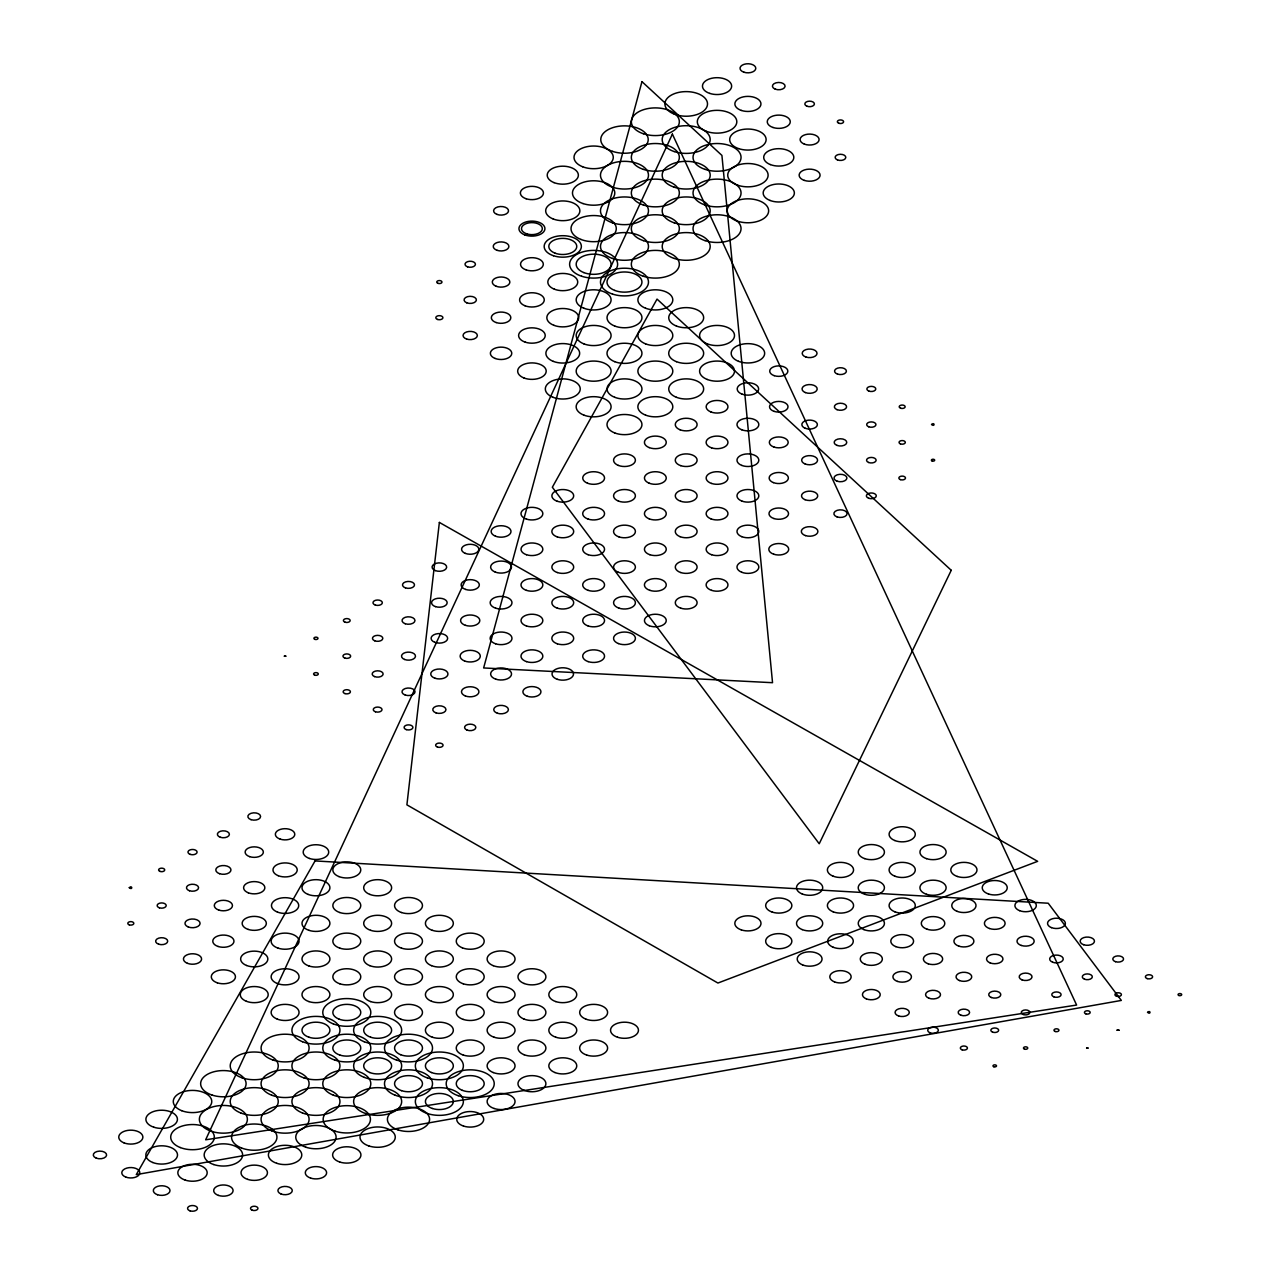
<?xml version="1.0" encoding="UTF-8"?>
<svg xmlns="http://www.w3.org/2000/svg" width="1275" height="1275" viewBox="0 0 1275 1275"><rect width="100%" height="100%" fill="white"/><g stroke="black" fill="none" stroke-linecap="round" stroke-linejoin="round"><path stroke-width="1.5" d="M284.357 656.067L285.807 656.067M285.791 656.274L284.373 656.274M1086.619 1047.938L1088.005 1047.938M1088.005 1048.178L1086.619 1048.178M129.285 887.671C132.935 890.779 132.265 884.579 129.285 887.671M931.563 424.511C934.862 427.555 934.926 421.515 931.563 424.447M1117.075 1030.2L1119.259 1030.248L1117.075 1030.152M1147.564 1012.366C1150.863 1015.378 1150.831 1009.37 1147.564 1012.366M439.365 522.431L406.9 804.844L717.921 983.041L1037.643 861.342L439.365 522.431M641.962 81.632L483.639 667.957L772.538 682.699L721.921 155.422L641.962 81.632M672.387 134.114L205.642 1139.802L1076.61 1005.051L672.387 134.114M951.246 570.292L819.219 843.763L552.346 487.241L657.039 299.099L951.246 570.292M315.053 860.928L136.297 1174.61L1121.347 1000.429L1048.209 903.226L315.053 860.928M837.484 159.917A5.323 3.076 0 0 0 845.787 157.59A5.323 3.076 0 0 0 838.137 154.594A5.323 3.076 0 0 0 837.484 159.917M804.382 180.412A10.471 6.04 0 0 0 820.08 175.185A10.471 6.04 0 0 0 804.382 169.942A10.471 6.04 0 0 0 804.382 180.412M770.02 200.446A15.603 9.005 0 0 0 794.325 193.641A15.603 9.005 0 0 0 771.949 184.891A15.603 9.005 0 0 0 770.02 200.446M736.281 220.718A20.735 11.969 0 0 0 768.586 211.666A20.735 11.969 0 0 0 738.847 200.032A20.735 11.969 0 0 0 736.281 220.718M705.059 240.624A24.002 13.85 0 0 0 741.046 228.623A24.002 13.85 0 0 0 705.059 216.622A24.002 13.85 0 0 0 705.059 240.624M674.204 258.427A24.002 13.85 0 0 0 710.191 246.442A24.002 13.85 0 0 0 674.204 234.441A24.002 13.85 0 0 0 674.204 258.427M643.349 276.245A24.002 13.85 0 0 0 679.336 264.244A24.002 13.85 0 0 0 643.349 252.243A24.002 13.85 0 0 0 643.349 276.245M612.494 294.063A24.002 13.85 0 0 0 648.481 282.062A24.002 13.85 0 0 0 612.494 270.061A24.002 13.85 0 0 0 612.494 294.063M838.918 123.293A3.124 1.801 0 0 0 843.604 121.731A3.124 1.801 0 0 0 838.918 120.169A3.124 1.801 0 0 0 838.918 123.293M804.302 144.091A9.483 5.467 0 0 0 819.076 139.947A9.483 5.467 0 0 0 805.481 134.624A9.483 5.467 0 0 0 804.302 144.091M770.323 164.571A15.061 8.702 0 0 0 793.783 157.988A15.061 8.702 0 0 0 772.188 149.542A15.061 8.702 0 0 0 770.323 164.571M737.811 185.273A20.193 11.666 0 0 0 768.108 175.185A20.193 11.666 0 0 0 737.811 165.081A20.193 11.666 0 0 0 737.811 185.273M705.059 204.988A24.002 13.85 0 0 0 741.046 192.987A24.002 13.85 0 0 0 705.059 180.986A24.002 13.85 0 0 0 705.059 204.988M674.204 222.806A24.002 13.85 0 0 0 710.191 210.805A24.002 13.85 0 0 0 674.204 198.804A24.002 13.85 0 0 0 674.204 222.806M643.349 240.624A24.002 13.85 0 0 0 679.336 228.623A24.002 13.85 0 0 0 643.349 216.622A24.002 13.85 0 0 0 643.349 240.624M612.494 258.427A24.002 13.85 0 0 0 648.481 246.442A24.002 13.85 0 0 0 612.494 234.441A24.002 13.85 0 0 0 612.494 258.427M581.639 276.245A24.002 13.85 0 0 0 617.626 264.244A24.002 13.85 0 0 0 581.639 252.243A24.002 13.85 0 0 0 581.639 276.245M806.932 106.207A4.781 2.757 0 0 0 814.39 104.12A4.781 2.757 0 0 0 807.537 101.442A4.781 2.757 0 0 0 806.932 106.207M773.017 127.484A11.491 6.63 0 0 0 790.261 121.731A11.491 6.63 0 0 0 773.017 115.993A11.491 6.63 0 0 0 773.017 127.484M738.799 148.665A18.217 10.519 0 0 0 766.116 139.549A18.217 10.519 0 0 0 738.799 130.448A18.217 10.519 0 0 0 738.799 148.665M705.059 169.368A24.002 13.85 0 0 0 741.046 157.367A24.002 13.85 0 0 0 705.059 145.366A24.002 13.85 0 0 0 705.059 169.368M674.204 187.186A24.002 13.85 0 0 0 710.191 175.185A24.002 13.85 0 0 0 674.204 163.184A24.002 13.85 0 0 0 674.204 187.186M643.349 204.988A24.002 13.85 0 0 0 679.336 192.987A24.002 13.85 0 0 0 643.349 180.986A24.002 13.85 0 0 0 643.349 204.988M612.494 222.806A24.002 13.85 0 0 0 648.481 210.805A24.002 13.85 0 0 0 612.494 198.804A24.002 13.85 0 0 0 612.494 222.806M580.938 239.445A22.647 13.085 0 0 0 616.223 229.548A22.647 13.085 0 0 0 583.743 216.862A22.647 13.085 0 0 0 580.938 239.445M553.493 255.733A18.583 10.726 0 0 0 581.368 246.442A18.583 10.726 0 0 0 553.493 237.134A18.583 10.726 0 0 0 553.493 255.733M775.216 89.138A6.327 3.65 0 0 0 785.081 86.365A6.327 3.65 0 0 0 775.997 82.827A6.327 3.65 0 0 0 775.216 89.138M741.381 110.447A13.037 7.538 0 0 0 760.952 103.928A13.037 7.538 0 0 0 741.381 97.394A13.037 7.538 0 0 0 741.381 110.447M705.983 131.182A19.762 11.411 0 0 0 736.759 122.559A19.762 11.411 0 0 0 708.422 111.483A19.762 11.411 0 0 0 705.983 131.182M674.204 151.55A24.002 13.85 0 0 0 710.191 139.549A24.002 13.85 0 0 0 674.204 127.548A24.002 13.85 0 0 0 674.204 151.55M643.349 169.368A24.002 13.85 0 0 0 679.336 157.367A24.002 13.85 0 0 0 643.349 145.366A24.002 13.85 0 0 0 643.349 169.368M612.494 187.186A24.002 13.85 0 0 0 648.481 175.185A24.002 13.85 0 0 0 612.494 163.184A24.002 13.85 0 0 0 612.494 187.186M583.058 203.57A21.149 12.208 0 0 0 614.789 192.987A21.149 12.208 0 0 0 583.058 182.421A21.149 12.208 0 0 0 583.058 203.57M553.207 218.981A17.085 9.865 0 0 0 579.822 211.507A17.085 9.865 0 0 0 555.31 201.928A17.085 9.865 0 0 0 553.207 218.981M524.631 234.839A13.021 7.522 0 0 0 544.903 229.149A13.021 7.522 0 0 0 526.24 221.866A13.021 7.522 0 0 0 524.631 234.839M743.978 72.229A7.873 4.542 0 0 0 755.788 68.292A7.873 4.542 0 0 0 743.978 64.356A7.873 4.542 0 0 0 743.978 72.229M709.761 93.41A14.599 8.431 0 0 0 731.643 86.11A14.599 8.431 0 0 0 709.761 78.811A14.599 8.431 0 0 0 709.761 93.41M674.252 114.112A21.308 12.304 0 0 0 707.45 104.805A21.308 12.304 0 0 0 676.882 92.852A21.308 12.304 0 0 0 674.252 114.112M643.349 133.732A24.002 13.85 0 0 0 679.336 121.731A24.002 13.85 0 0 0 643.349 109.746A24.002 13.85 0 0 0 643.349 133.732M612.637 151.406A23.715 13.69 0 0 0 648.21 139.549A23.715 13.69 0 0 0 612.637 127.691A23.715 13.69 0 0 0 612.637 151.406M582.627 166.754A19.651 11.348 0 0 0 613.227 158.18A19.651 11.348 0 0 0 585.05 147.167A19.651 11.348 0 0 0 582.627 166.754M554.051 182.628A15.587 9.005 0 0 0 578.324 175.822A15.587 9.005 0 0 0 555.964 167.089A15.587 9.005 0 0 0 554.051 182.628M526.161 198.757A11.523 6.646 0 0 0 543.437 192.987A11.523 6.646 0 0 0 526.161 187.234A11.523 6.646 0 0 0 526.161 198.757M496.899 214.375A7.459 4.303 0 0 0 508.502 211.108A7.459 4.303 0 0 0 497.808 206.933A7.459 4.303 0 0 0 496.899 214.375M738.528 361.319A16.75 9.674 0 0 0 764.617 354.004A16.75 9.674 0 0 0 740.584 344.617A16.75 9.674 0 0 0 738.528 361.319M707.274 379.472A17.452 10.072 0 0 0 734.464 371.854A17.452 10.072 0 0 0 709.426 362.068A17.452 10.072 0 0 0 707.274 379.472M676.419 397.29A17.452 10.072 0 0 0 703.609 389.672A17.452 10.072 0 0 0 678.571 379.886A17.452 10.072 0 0 0 676.419 397.29M645.564 415.108A17.452 10.072 0 0 0 672.754 407.474A17.452 10.072 0 0 0 647.716 397.688A17.452 10.072 0 0 0 645.564 415.108M614.709 432.926A17.452 10.072 0 0 0 641.899 425.292A17.452 10.072 0 0 0 616.861 415.507A17.452 10.072 0 0 0 614.709 432.926M707.274 343.852A17.452 10.072 0 0 0 734.464 336.218A17.452 10.072 0 0 0 709.426 326.448A17.452 10.072 0 0 0 707.274 343.852M676.419 361.67A17.452 10.072 0 0 0 703.609 354.036A17.452 10.072 0 0 0 678.571 344.25A17.452 10.072 0 0 0 676.419 361.67M645.564 379.472A17.452 10.072 0 0 0 672.754 371.854A17.452 10.072 0 0 0 647.716 362.068A17.452 10.072 0 0 0 645.564 379.472M614.709 397.29A17.452 10.072 0 0 0 641.899 389.672A17.452 10.072 0 0 0 616.861 379.886A17.452 10.072 0 0 0 614.709 397.29M583.854 415.108A17.452 10.072 0 0 0 611.044 407.474A17.452 10.072 0 0 0 586.006 397.688A17.452 10.072 0 0 0 583.854 415.108M676.419 326.033A17.452 10.072 0 0 0 703.609 318.415A17.452 10.072 0 0 0 678.571 308.63A17.452 10.072 0 0 0 676.419 326.033M645.564 343.852A17.452 10.072 0 0 0 672.754 336.218A17.452 10.072 0 0 0 647.716 326.448A17.452 10.072 0 0 0 645.564 343.852M614.709 361.67A17.452 10.072 0 0 0 641.899 354.036A17.452 10.072 0 0 0 616.861 344.25A17.452 10.072 0 0 0 614.709 361.67M583.854 379.472A17.452 10.072 0 0 0 611.044 371.854A17.452 10.072 0 0 0 586.006 362.068A17.452 10.072 0 0 0 583.854 379.472M552.999 397.29A17.452 10.072 0 0 0 580.189 389.672A17.452 10.072 0 0 0 555.151 379.886A17.452 10.072 0 0 0 552.999 397.29M645.564 308.215A17.452 10.072 0 0 0 672.754 300.597A17.452 10.072 0 0 0 647.716 290.812A17.452 10.072 0 0 0 645.564 308.215M614.709 326.033A17.452 10.072 0 0 0 641.899 318.415A17.452 10.072 0 0 0 616.861 308.63A17.452 10.072 0 0 0 614.709 326.033M583.854 343.852A17.452 10.072 0 0 0 611.044 336.218A17.452 10.072 0 0 0 586.006 326.448A17.452 10.072 0 0 0 583.854 343.852M553.318 361.383A16.878 9.738 0 0 0 579.615 354.02A16.878 9.738 0 0 0 555.406 344.553A16.878 9.738 0 0 0 553.318 361.383M523.929 377.958A14.264 8.24 0 0 0 546.162 371.726A14.264 8.24 0 0 0 525.698 363.726A14.264 8.24 0 0 0 523.929 377.958M614.709 290.413A17.452 10.072 0 0 0 641.899 282.779A17.452 10.072 0 0 0 616.861 272.993A17.452 10.072 0 0 0 614.709 290.413M583.854 308.215A17.452 10.072 0 0 0 611.044 300.597A17.452 10.072 0 0 0 586.006 290.812A17.452 10.072 0 0 0 583.854 308.215M553.86 325.3A15.906 9.18 0 0 0 578.643 318.352A15.906 9.18 0 0 0 555.82 309.427A15.906 9.18 0 0 0 553.86 325.3M525.268 342.162A13.308 7.682 0 0 0 545.222 335.5A13.308 7.682 0 0 0 525.268 328.854A13.308 7.682 0 0 0 525.268 342.162M495.067 358.434A10.694 6.184 0 0 0 511.737 353.765A10.694 6.184 0 0 0 496.389 347.756A10.694 6.184 0 0 0 495.067 358.434M583.854 272.595A17.452 10.072 0 0 0 611.044 264.961A17.452 10.072 0 0 0 586.006 255.191A17.452 10.072 0 0 0 583.854 272.595M554.402 289.202A14.949 8.622 0 0 0 577.687 282.683A14.949 8.622 0 0 0 556.251 274.3A14.949 8.622 0 0 0 554.402 289.202M525.013 305.777A12.336 7.124 0 0 0 544.234 300.39A12.336 7.124 0 0 0 526.527 293.473A12.336 7.124 0 0 0 525.013 305.777M496.198 322.559A9.738 5.626 0 0 0 510.813 317.698A9.738 5.626 0 0 0 496.198 312.821A9.738 5.626 0 0 0 496.198 322.559M466.65 339.07A7.14 4.112 0 0 0 477.344 335.5A7.14 4.112 0 0 0 466.65 331.93A7.14 4.112 0 0 0 466.65 339.07M554.944 253.119A13.993 8.08 0 0 0 576.73 247.015A13.993 8.08 0 0 0 556.665 239.174A13.993 8.08 0 0 0 554.944 253.119M526.24 269.933A11.379 6.566 0 0 0 543.309 264.244A11.379 6.566 0 0 0 526.24 258.554A11.379 6.566 0 0 0 526.24 269.933M496.15 286.253A8.782 5.068 0 0 0 509.825 282.428A8.782 5.068 0 0 0 497.234 277.504A8.782 5.068 0 0 0 496.15 286.253M466.762 302.828A6.168 3.57 0 0 0 476.372 300.135A6.168 3.57 0 0 0 467.511 296.677A6.168 3.57 0 0 0 466.762 302.828M437.58 319.467A3.57 2.056 0 0 0 442.919 317.698A3.57 2.056 0 0 0 437.58 315.913A3.57 2.056 0 0 0 437.58 319.467M526.718 233.835A10.423 6.008 0 0 0 542.337 228.623A10.423 6.008 0 0 0 526.718 223.412A10.423 6.008 0 0 0 526.718 233.835M497.17 250.346A7.809 4.51 0 0 0 508.884 246.442A7.809 4.51 0 0 0 497.17 242.521A7.809 4.51 0 0 0 497.17 250.346M467.606 266.858A5.212 3.012 0 0 0 475.432 264.244A5.212 3.012 0 0 0 467.606 261.646A5.212 3.012 0 0 0 467.606 266.858M437.899 283.305A2.598 1.498 0 0 0 441.963 282.173A2.598 1.498 0 0 0 438.217 280.707A2.598 1.498 0 0 0 437.899 283.305M932.216 461.024A1.657 0.956 0 0 0 934.687 460.195A1.657 0.956 0 0 0 932.216 459.367A1.657 0.956 0 0 0 932.216 461.024M900.325 479.607A3.315 1.912 0 0 0 905.489 478.157A3.315 1.912 0 0 0 900.74 476.292A3.315 1.912 0 0 0 900.325 479.607M868.849 498.318A4.973 2.869 0 0 0 876.292 495.832A4.973 2.869 0 0 0 868.849 493.345A4.973 2.869 0 0 0 868.849 498.318M837.165 516.949A6.63 3.825 0 0 0 847.094 513.65A6.63 3.825 0 0 0 837.165 510.335A6.63 3.825 0 0 0 837.165 516.949M805.481 535.596A8.287 4.781 0 0 0 817.897 531.452A8.287 4.781 0 0 0 805.481 527.308A8.287 4.781 0 0 0 805.481 535.596M773.798 554.242A9.945 5.737 0 0 0 788.699 549.27A9.945 5.737 0 0 0 773.798 544.298A9.945 5.737 0 0 0 773.798 554.242M741.795 572.3A10.901 6.295 0 0 0 758.784 567.534A10.901 6.295 0 0 0 743.134 561.414A10.901 6.295 0 0 0 741.795 572.3M711.593 590.357A10.901 6.295 0 0 0 727.961 584.89A10.901 6.295 0 0 0 711.593 579.44A10.901 6.295 0 0 0 711.593 590.357M680.738 608.159A10.901 6.295 0 0 0 697.106 602.708A10.901 6.295 0 0 0 680.738 597.258A10.901 6.295 0 0 0 680.738 608.159M649.23 625.738A10.901 6.295 0 0 0 666.219 620.973A10.901 6.295 0 0 0 650.585 614.869A10.901 6.295 0 0 0 649.23 625.738M618.375 643.556A10.901 6.295 0 0 0 635.364 638.791A10.901 6.295 0 0 0 619.73 632.671A10.901 6.295 0 0 0 618.375 643.556M588.173 661.613A10.901 6.295 0 0 0 604.541 656.147A10.901 6.295 0 0 0 588.173 650.696A10.901 6.295 0 0 0 588.173 661.613M557.414 679.336A10.742 6.2 0 0 0 573.511 673.965A10.742 6.2 0 0 0 557.414 668.594A10.742 6.2 0 0 0 557.414 679.336M527.404 696.293A9.037 5.212 0 0 0 540.951 691.783A9.037 5.212 0 0 0 527.404 687.273A9.037 5.212 0 0 0 527.404 696.293M497.409 713.251A7.331 4.223 0 0 0 508.39 709.601A7.331 4.223 0 0 0 497.409 705.936A7.331 4.223 0 0 0 497.409 713.251M467.064 730.097A5.61 3.235 0 0 0 475.814 727.643A5.61 3.235 0 0 0 467.766 724.487A5.61 3.235 0 0 0 467.064 730.097M437.5 747.086A3.729 2.152 0 0 0 443.078 745.222A3.729 2.152 0 0 0 437.5 743.357A3.729 2.152 0 0 0 437.5 747.086M900.421 443.891A3.14 1.817 0 0 0 905.314 442.521A3.14 1.817 0 0 0 900.803 440.752A3.14 1.817 0 0 0 900.421 443.891M868.642 462.49A4.797 2.773 0 0 0 876.116 460.402A4.797 2.773 0 0 0 869.231 457.709A4.797 2.773 0 0 0 868.642 462.49M837.245 481.249A6.455 3.729 0 0 0 846.919 478.013A6.455 3.729 0 0 0 837.245 474.794A6.455 3.729 0 0 0 837.245 481.249M805.067 499.704A8.112 4.686 0 0 0 817.705 496.166A8.112 4.686 0 0 0 806.071 491.624A8.112 4.686 0 0 0 805.067 499.704M773.877 518.527A9.77 5.642 0 0 0 788.524 513.65A9.77 5.642 0 0 0 773.877 508.757A9.77 5.642 0 0 0 773.877 518.527M741.795 536.679A10.901 6.295 0 0 0 758.784 531.898A10.901 6.295 0 0 0 743.134 525.794A10.901 6.295 0 0 0 741.795 536.679M711.593 554.721A10.901 6.295 0 0 0 727.961 549.27A10.901 6.295 0 0 0 711.593 543.819A10.901 6.295 0 0 0 711.593 554.721M680.738 572.539A10.901 6.295 0 0 0 697.106 567.088A10.901 6.295 0 0 0 680.738 561.637A10.901 6.295 0 0 0 680.738 572.539M649.883 590.357A10.901 6.295 0 0 0 666.251 584.89A10.901 6.295 0 0 0 649.883 579.44A10.901 6.295 0 0 0 649.883 590.357M619.028 608.159A10.901 6.295 0 0 0 635.396 602.708A10.901 6.295 0 0 0 619.028 597.258A10.901 6.295 0 0 0 619.028 608.159M588.173 625.977A10.901 6.295 0 0 0 604.541 620.527A10.901 6.295 0 0 0 588.173 615.076A10.901 6.295 0 0 0 588.173 625.977M557.318 643.795A10.901 6.295 0 0 0 573.686 638.345A10.901 6.295 0 0 0 557.318 632.878A10.901 6.295 0 0 0 557.318 643.795M526.463 661.613A10.901 6.295 0 0 0 542.831 656.147A10.901 6.295 0 0 0 526.463 650.696A10.901 6.295 0 0 0 526.463 661.613M495.848 679.192A10.455 6.04 0 0 0 511.53 673.965A10.455 6.04 0 0 0 495.848 668.738A10.455 6.04 0 0 0 495.848 679.192M465.343 695.943A8.702 5.02 0 0 0 478.89 692.134A8.702 5.02 0 0 0 466.411 687.257A8.702 5.02 0 0 0 465.343 695.943M436.066 712.9A6.598 3.809 0 0 0 445.963 709.601A6.598 3.809 0 0 0 436.066 706.302A6.598 3.809 0 0 0 436.066 712.9M406.295 729.619A4.415 2.55 0 0 0 412.925 727.403A4.415 2.55 0 0 0 406.295 725.204A4.415 2.55 0 0 0 406.295 729.619M900.692 408.239A2.964 1.705 0 0 0 905.154 406.757A2.964 1.705 0 0 0 900.692 405.275A2.964 1.705 0 0 0 900.692 408.239M868.737 426.79A4.622 2.662 0 0 0 875.941 424.766A4.622 2.662 0 0 0 869.311 422.168A4.622 2.662 0 0 0 868.737 426.79M836.958 445.389A6.279 3.618 0 0 0 846.743 442.648A6.279 3.618 0 0 0 837.723 439.126A6.279 3.618 0 0 0 836.958 445.389M805.163 463.988A7.937 4.574 0 0 0 817.53 460.53A7.937 4.574 0 0 0 806.151 456.083A7.937 4.574 0 0 0 805.163 463.988M773.383 482.603A9.594 5.53 0 0 0 788.332 478.412A9.594 5.53 0 0 0 774.578 473.041A9.594 5.53 0 0 0 773.383 482.603M741.795 501.043A10.901 6.295 0 0 0 758.784 496.278A10.901 6.295 0 0 0 743.134 490.158A10.901 6.295 0 0 0 741.795 501.043M710.94 518.861A10.901 6.295 0 0 0 727.929 514.096A10.901 6.295 0 0 0 712.295 507.976A10.901 6.295 0 0 0 710.94 518.861M680.085 536.679A10.901 6.295 0 0 0 697.074 531.898A10.901 6.295 0 0 0 681.44 525.794A10.901 6.295 0 0 0 680.085 536.679M649.883 554.721A10.901 6.295 0 0 0 666.251 549.27A10.901 6.295 0 0 0 649.883 543.819A10.901 6.295 0 0 0 649.883 554.721M618.375 572.3A10.901 6.295 0 0 0 635.364 567.534A10.901 6.295 0 0 0 619.73 561.414A10.901 6.295 0 0 0 618.375 572.3M588.173 590.357A10.901 6.295 0 0 0 604.541 584.89A10.901 6.295 0 0 0 588.173 579.44A10.901 6.295 0 0 0 588.173 590.357M557.318 608.159A10.901 6.295 0 0 0 573.686 602.708A10.901 6.295 0 0 0 557.318 597.258A10.901 6.295 0 0 0 557.318 608.159M526.463 625.977A10.901 6.295 0 0 0 542.831 620.527A10.901 6.295 0 0 0 526.463 615.076A10.901 6.295 0 0 0 526.463 625.977M495.608 643.795A10.901 6.295 0 0 0 511.976 638.345A10.901 6.295 0 0 0 495.608 632.878A10.901 6.295 0 0 0 495.608 643.795M464.562 660.976A10.072 5.817 0 0 0 480.261 656.561A10.072 5.817 0 0 0 465.821 650.919A10.072 5.817 0 0 0 464.562 660.976M435.062 678.268A8.59 4.957 0 0 0 447.955 673.965A8.59 4.957 0 0 0 435.062 669.678A8.59 4.957 0 0 0 435.062 678.268M405.243 695.05A6.534 3.777 0 0 0 415.044 691.783A6.534 3.777 0 0 0 405.243 688.516A6.534 3.777 0 0 0 405.243 695.05M375.456 711.785A4.383 2.534 0 0 0 382.022 709.601A4.383 2.534 0 0 0 375.456 707.402A4.383 2.534 0 0 0 375.456 711.785M868.833 391.074A4.447 2.566 0 0 0 875.766 389.13A4.447 2.566 0 0 0 869.391 386.628A4.447 2.566 0 0 0 868.833 391.074M837.053 409.673A6.104 3.522 0 0 0 846.568 407.012A6.104 3.522 0 0 0 837.802 403.585A6.104 3.522 0 0 0 837.053 409.673M805.274 428.288A7.762 4.478 0 0 0 817.355 424.894A7.762 4.478 0 0 0 806.23 420.543A7.762 4.478 0 0 0 805.274 428.288M774.053 447.095A9.419 5.435 0 0 0 788.189 442.393A9.419 5.435 0 0 0 774.053 437.676A9.419 5.435 0 0 0 774.053 447.095M741.795 465.423A10.901 6.295 0 0 0 758.784 460.658A10.901 6.295 0 0 0 743.134 454.537A10.901 6.295 0 0 0 741.795 465.423M711.593 483.464A10.901 6.295 0 0 0 727.961 478.013A10.901 6.295 0 0 0 711.593 472.563A10.901 6.295 0 0 0 711.593 483.464M680.738 501.282A10.901 6.295 0 0 0 697.106 495.832A10.901 6.295 0 0 0 680.738 490.381A10.901 6.295 0 0 0 680.738 501.282M649.23 518.861A10.901 6.295 0 0 0 666.219 514.096A10.901 6.295 0 0 0 650.585 507.976A10.901 6.295 0 0 0 649.23 518.861M619.028 536.918A10.901 6.295 0 0 0 635.396 531.452A10.901 6.295 0 0 0 619.028 526.001A10.901 6.295 0 0 0 619.028 536.918M588.173 554.721A10.901 6.295 0 0 0 604.541 549.27A10.901 6.295 0 0 0 588.173 543.819A10.901 6.295 0 0 0 588.173 554.721M557.318 572.539A10.901 6.295 0 0 0 573.686 567.088A10.901 6.295 0 0 0 557.318 561.637A10.901 6.295 0 0 0 557.318 572.539M526.463 590.357A10.901 6.295 0 0 0 542.831 584.89A10.901 6.295 0 0 0 526.463 579.44A10.901 6.295 0 0 0 526.463 590.357M495.608 608.159A10.901 6.295 0 0 0 511.976 602.708A10.901 6.295 0 0 0 495.608 597.258A10.901 6.295 0 0 0 495.608 608.159M465.423 625.324A9.594 5.53 0 0 0 479.798 620.527A9.594 5.53 0 0 0 465.423 615.729A9.594 5.53 0 0 0 465.423 625.324M434.727 642.297A8.272 4.781 0 0 0 447.621 638.679A8.272 4.781 0 0 0 435.747 634.042A8.272 4.781 0 0 0 434.727 642.297M404.605 659.478A6.965 4.016 0 0 0 415.459 656.434A6.965 4.016 0 0 0 405.466 652.529A6.965 4.016 0 0 0 404.605 659.478M374.579 676.595A5.482 3.172 0 0 0 383.122 674.188A5.482 3.172 0 0 0 375.248 671.128A5.482 3.172 0 0 0 374.579 676.595M344.983 693.6A3.634 2.088 0 0 0 350.418 691.783A3.634 2.088 0 0 0 344.983 689.966A3.634 2.088 0 0 0 344.983 693.6M837.5 374.101A5.929 3.427 0 0 0 846.409 371.137A5.929 3.427 0 0 0 837.5 368.172A5.929 3.427 0 0 0 837.5 374.101M805.37 392.572A7.586 4.383 0 0 0 817.179 389.257A7.586 4.383 0 0 0 806.31 385.002A7.586 4.383 0 0 0 805.37 392.572M774.148 411.379A9.244 5.339 0 0 0 788.014 406.757A9.244 5.339 0 0 0 774.148 402.135A9.244 5.339 0 0 0 774.148 411.379M741.795 429.787A10.901 6.295 0 0 0 758.784 425.021A10.901 6.295 0 0 0 743.134 418.901A10.901 6.295 0 0 0 741.795 429.787M711.593 447.844A10.901 6.295 0 0 0 727.961 442.393A10.901 6.295 0 0 0 711.593 436.927A10.901 6.295 0 0 0 711.593 447.844M680.738 465.662A10.901 6.295 0 0 0 697.106 460.195A10.901 6.295 0 0 0 680.738 454.745A10.901 6.295 0 0 0 680.738 465.662M649.23 483.225A10.901 6.295 0 0 0 666.219 478.46A10.901 6.295 0 0 0 650.585 472.356A10.901 6.295 0 0 0 649.23 483.225M618.375 501.043A10.901 6.295 0 0 0 635.364 496.278A10.901 6.295 0 0 0 619.73 490.158A10.901 6.295 0 0 0 618.375 501.043M588.173 519.1A10.901 6.295 0 0 0 604.541 513.65A10.901 6.295 0 0 0 588.173 508.183A10.901 6.295 0 0 0 588.173 519.1M557.318 536.918A10.901 6.295 0 0 0 573.686 531.452A10.901 6.295 0 0 0 557.318 526.001A10.901 6.295 0 0 0 557.318 536.918M526.463 554.721A10.901 6.295 0 0 0 542.831 549.27A10.901 6.295 0 0 0 526.463 543.819A10.901 6.295 0 0 0 526.463 554.721M495.226 572.061A10.407 6.008 0 0 0 511.45 567.518A10.407 6.008 0 0 0 496.517 561.669A10.407 6.008 0 0 0 495.226 572.061M465.662 589.448A9.1 5.259 0 0 0 479.32 584.89A9.1 5.259 0 0 0 465.662 580.348A9.1 5.259 0 0 0 465.662 589.448M435.46 606.613A7.793 4.494 0 0 0 447.158 602.708A7.793 4.494 0 0 0 435.46 598.82A7.793 4.494 0 0 0 435.46 606.613M405.259 623.762A6.487 3.745 0 0 0 414.981 620.527A6.487 3.745 0 0 0 405.259 617.291A6.487 3.745 0 0 0 405.259 623.762M374.754 640.815A5.164 2.98 0 0 0 382.803 638.552A5.164 2.98 0 0 0 375.392 635.651A5.164 2.98 0 0 0 374.754 640.815M344.872 658.075A3.857 2.231 0 0 0 350.657 656.147A3.857 2.231 0 0 0 344.872 654.218A3.857 2.231 0 0 0 344.872 658.075M314.622 675.097A2.343 1.355 0 0 0 318.288 674.061A2.343 1.355 0 0 0 314.909 672.754A2.343 1.355 0 0 0 314.622 675.097M805.912 357.032A7.411 4.287 0 0 0 817.036 353.318A7.411 4.287 0 0 0 805.912 349.605A7.411 4.287 0 0 0 805.912 357.032M774.228 375.663A9.068 5.243 0 0 0 787.838 371.137A9.068 5.243 0 0 0 774.228 366.594A9.068 5.243 0 0 0 774.228 375.663M741.891 394.071A10.726 6.2 0 0 0 758.609 389.385A10.726 6.2 0 0 0 743.213 383.377A10.726 6.2 0 0 0 741.891 394.071M710.94 411.968A10.901 6.295 0 0 0 727.929 407.203A10.901 6.295 0 0 0 712.295 401.099A10.901 6.295 0 0 0 710.94 411.968M680.085 429.787A10.901 6.295 0 0 0 697.074 425.021A10.901 6.295 0 0 0 681.44 418.901A10.901 6.295 0 0 0 680.085 429.787M649.23 447.605A10.901 6.295 0 0 0 666.219 442.839A10.901 6.295 0 0 0 650.585 436.719A10.901 6.295 0 0 0 649.23 447.605M618.375 465.423A10.901 6.295 0 0 0 635.364 460.658A10.901 6.295 0 0 0 619.73 454.537A10.901 6.295 0 0 0 618.375 465.423M587.52 483.225A10.901 6.295 0 0 0 604.509 478.46A10.901 6.295 0 0 0 588.875 472.356A10.901 6.295 0 0 0 587.52 483.225M557.318 501.282A10.901 6.295 0 0 0 573.686 495.832A10.901 6.295 0 0 0 557.318 490.381A10.901 6.295 0 0 0 557.318 501.282M526.463 519.1A10.901 6.295 0 0 0 542.831 513.65A10.901 6.295 0 0 0 526.463 508.183A10.901 6.295 0 0 0 526.463 519.1M495.497 536.201A9.929 5.737 0 0 0 510.972 531.866A9.929 5.737 0 0 0 496.724 526.304A9.929 5.737 0 0 0 495.497 536.201M465.391 553.398A8.622 4.973 0 0 0 478.81 549.621A8.622 4.973 0 0 0 466.443 544.792A8.622 4.973 0 0 0 465.391 553.398M435.269 570.578A7.315 4.223 0 0 0 446.648 567.391A7.315 4.223 0 0 0 436.162 563.295A7.315 4.223 0 0 0 435.269 570.578M405.514 587.903A5.992 3.458 0 0 0 414.502 584.89A5.992 3.458 0 0 0 405.514 581.894A5.992 3.458 0 0 0 405.514 587.903M375.312 605.051A4.686 2.709 0 0 0 382.341 602.708A4.686 2.709 0 0 0 375.312 600.366A4.686 2.709 0 0 0 375.312 605.051M345.111 622.216A3.379 1.944 0 0 0 350.163 620.527A3.379 1.944 0 0 0 345.111 618.837A3.379 1.944 0 0 0 345.111 622.216M314.909 639.365A2.056 1.195 0 0 0 318.001 638.345A2.056 1.195 0 0 0 314.909 637.309A2.056 1.195 0 0 0 314.909 639.365M458.219 1095.687A24.002 13.85 0 0 0 494.222 1083.686A24.002 13.85 0 0 0 458.219 1071.685A24.002 13.85 0 0 0 458.219 1095.687M427.364 1113.505A24.002 13.85 0 0 0 463.367 1101.504A24.002 13.85 0 0 0 427.364 1089.503A24.002 13.85 0 0 0 427.364 1113.505M397.959 1129.857A21.101 12.176 0 0 0 429.595 1119.307A21.101 12.176 0 0 0 397.959 1108.772A21.101 12.176 0 0 0 397.959 1129.857M368.842 1145.938A17.627 10.168 0 0 0 395.266 1137.125A17.627 10.168 0 0 0 368.842 1128.311A17.627 10.168 0 0 0 368.842 1145.938M339.724 1162.019A14.153 8.16 0 0 0 360.937 1154.943A14.153 8.16 0 0 0 339.724 1147.867A14.153 8.16 0 0 0 339.724 1162.019M310.606 1178.084A10.678 6.168 0 0 0 326.607 1172.761A10.678 6.168 0 0 0 310.606 1167.422A10.678 6.168 0 0 0 310.606 1178.084M281.058 1194.006A7.204 4.16 0 0 0 292.262 1190.866A7.204 4.16 0 0 0 281.934 1186.834A7.204 4.16 0 0 0 281.058 1194.006M252.147 1210.166A3.729 2.152 0 0 0 257.948 1208.541A3.729 2.152 0 0 0 252.609 1206.453A3.729 2.152 0 0 0 252.147 1210.166M427.364 1077.869A24.002 13.85 0 0 0 463.367 1065.868A24.002 13.85 0 0 0 427.364 1053.867A24.002 13.85 0 0 0 427.364 1077.869M395.059 1095.161A24.002 13.85 0 0 0 432.448 1084.674A24.002 13.85 0 0 0 398.023 1071.223A24.002 13.85 0 0 0 395.059 1095.161M365.654 1113.505A24.002 13.85 0 0 0 401.657 1101.504A24.002 13.85 0 0 0 365.654 1089.503A24.002 13.85 0 0 0 365.654 1113.505M334.974 1131.132A23.635 13.643 0 0 0 370.435 1119.307A23.635 13.643 0 0 0 334.974 1107.497A23.635 13.643 0 0 0 334.974 1131.132M305.857 1147.213A20.161 11.634 0 0 0 336.106 1137.125A20.161 11.634 0 0 0 305.857 1127.052A20.161 11.634 0 0 0 305.857 1147.213M276.739 1163.294A16.687 9.642 0 0 0 301.777 1154.943A16.687 9.642 0 0 0 276.739 1146.592A16.687 9.642 0 0 0 276.739 1163.294M247.621 1179.359A13.212 7.634 0 0 0 267.447 1172.761A13.212 7.634 0 0 0 247.621 1166.147A13.212 7.634 0 0 0 247.621 1179.359M218.519 1195.424A9.706 5.61 0 0 0 233.086 1190.563A9.706 5.61 0 0 0 218.519 1185.718A9.706 5.61 0 0 0 218.519 1195.424M190.039 1210.868A4.973 2.869 0 0 0 197.482 1208.381A4.973 2.869 0 0 0 190.039 1205.895A4.973 2.869 0 0 0 190.039 1210.868M396.509 1060.051A24.002 13.85 0 0 0 432.512 1048.066A24.002 13.85 0 0 0 396.509 1036.065A24.002 13.85 0 0 0 396.509 1060.051M364.204 1077.343A24.002 13.85 0 0 0 401.593 1066.856A24.002 13.85 0 0 0 367.168 1053.405A24.002 13.85 0 0 0 364.204 1077.343M333.349 1095.161A24.002 13.85 0 0 0 370.738 1084.674A24.002 13.85 0 0 0 336.313 1071.223A24.002 13.85 0 0 0 333.349 1095.161M302.494 1112.979A24.002 13.85 0 0 0 339.883 1102.493A24.002 13.85 0 0 0 305.458 1089.041A24.002 13.85 0 0 0 302.494 1112.979M271.639 1130.782A24.002 13.85 0 0 0 309.028 1120.295A24.002 13.85 0 0 0 274.603 1106.843A24.002 13.85 0 0 0 271.639 1130.782M241.501 1147.978A22.711 13.117 0 0 0 276.882 1138.065A22.711 13.117 0 0 0 244.306 1125.331A22.711 13.117 0 0 0 241.501 1147.978M213.754 1164.553A19.237 11.108 0 0 0 242.617 1154.943A19.237 11.108 0 0 0 213.754 1145.332A19.237 11.108 0 0 0 213.754 1164.553M185.194 1180.092A14.662 8.463 0 0 0 207.188 1172.761A14.662 8.463 0 0 0 185.194 1165.414A14.662 8.463 0 0 0 185.194 1180.092M157.494 1194.739A8.335 4.813 0 0 0 170.005 1190.563A8.335 4.813 0 0 0 157.494 1186.403A8.335 4.813 0 0 0 157.494 1194.739M364.204 1041.723A24.002 13.85 0 0 0 401.593 1031.236A24.002 13.85 0 0 0 367.168 1017.785A24.002 13.85 0 0 0 364.204 1041.723M334.799 1060.051A24.002 13.85 0 0 0 370.802 1048.066A24.002 13.85 0 0 0 334.799 1036.065A24.002 13.85 0 0 0 334.799 1060.051M303.944 1077.869A24.002 13.85 0 0 0 339.947 1065.868A24.002 13.85 0 0 0 303.944 1053.867A24.002 13.85 0 0 0 303.944 1077.869M271.639 1095.161A24.002 13.85 0 0 0 309.028 1084.674A24.002 13.85 0 0 0 274.603 1071.223A24.002 13.85 0 0 0 271.639 1095.161M240.784 1112.979A24.002 13.85 0 0 0 278.173 1102.493A24.002 13.85 0 0 0 243.748 1089.041A24.002 13.85 0 0 0 240.784 1112.979M209.929 1130.782A24.002 13.85 0 0 0 247.318 1120.295A24.002 13.85 0 0 0 212.893 1106.843A24.002 13.85 0 0 0 209.929 1130.782M180.301 1147.548A21.787 12.575 0 0 0 214.264 1138.033A21.787 12.575 0 0 0 182.994 1125.809A21.787 12.575 0 0 0 180.301 1147.548M152.793 1162.513A15.842 9.148 0 0 0 177.464 1155.596A15.842 9.148 0 0 0 154.737 1146.719A15.842 9.148 0 0 0 152.793 1162.513M125.763 1177.064A9.005 5.196 0 0 0 139.804 1173.128A9.005 5.196 0 0 0 126.878 1168.075A9.005 5.196 0 0 0 125.763 1177.064M333.349 1023.905A24.002 13.85 0 0 0 370.738 1013.418A24.002 13.85 0 0 0 336.313 999.967A24.002 13.85 0 0 0 333.349 1023.905M302.494 1041.723A24.002 13.85 0 0 0 339.883 1031.236A24.002 13.85 0 0 0 305.458 1017.785A24.002 13.85 0 0 0 302.494 1041.723M273.089 1060.051A24.002 13.85 0 0 0 309.092 1048.066A24.002 13.85 0 0 0 273.089 1036.065A24.002 13.85 0 0 0 273.089 1060.051M242.234 1077.869A24.002 13.85 0 0 0 278.237 1065.868A24.002 13.85 0 0 0 242.234 1053.867A24.002 13.85 0 0 0 242.234 1077.869M212.017 1095.05A22.727 13.117 0 0 0 246.091 1083.686A22.727 13.117 0 0 0 212.017 1072.323A22.727 13.117 0 0 0 212.017 1095.05M181.735 1110.7A19.253 11.108 0 0 0 211.714 1102.285A19.253 11.108 0 0 0 184.11 1091.512A19.253 11.108 0 0 0 181.735 1110.7M153.781 1127.196A15.778 9.1 0 0 0 177.432 1119.307A15.778 9.1 0 0 0 153.781 1111.433A15.778 9.1 0 0 0 153.781 1127.196M124.058 1142.894A12.065 6.965 0 0 0 142.848 1137.619A12.065 6.965 0 0 0 125.54 1130.861A12.065 6.965 0 0 0 124.058 1142.894M96.231 1158.13A6.662 3.841 0 0 0 106.59 1155.214A6.662 3.841 0 0 0 97.043 1151.484A6.662 3.841 0 0 0 96.231 1158.13M1178.849 995.488A1.817 1.052 0 0 0 1181.702 994.691A1.817 1.052 0 0 0 1179.072 993.671A1.817 1.052 0 0 0 1178.849 995.488M1147.213 978.61A3.602 2.072 0 0 0 1152.616 976.809A3.602 2.072 0 0 0 1147.213 975.008A3.602 2.072 0 0 0 1147.213 978.61M1116.549 996.237A3.235 1.865 0 0 0 1121.41 994.612A3.235 1.865 0 0 0 1116.549 993.002A3.235 1.865 0 0 0 1116.549 996.237M1085.87 1013.864A2.869 1.657 0 0 0 1090.189 1012.43A2.869 1.657 0 0 0 1085.87 1010.995A2.869 1.657 0 0 0 1085.87 1013.864M1055.206 1031.491A2.502 1.45 0 0 0 1058.967 1030.248A2.502 1.45 0 0 0 1055.206 1028.989A2.502 1.45 0 0 0 1055.206 1031.491M1024.526 1049.134A2.136 1.243 0 0 0 1027.746 1048.066A2.136 1.243 0 0 0 1024.526 1046.982A2.136 1.243 0 0 0 1024.526 1049.134M993.863 1066.761A1.769 1.02 0 0 0 996.524 1065.868A1.769 1.02 0 0 0 993.863 1064.992A1.769 1.02 0 0 0 993.863 1066.761M1115.482 961.685A5.371 3.108 0 0 0 1123.546 958.991A5.371 3.108 0 0 0 1115.482 956.298A5.371 3.108 0 0 0 1115.482 961.685M1084.499 979.2A5.02 2.901 0 0 0 1092.308 977.017A5.02 2.901 0 0 0 1085.121 974.196A5.02 2.901 0 0 0 1084.499 979.2M1053.851 996.843A4.654 2.677 0 0 0 1061.087 994.803A4.654 2.677 0 0 0 1054.425 992.205A4.654 2.677 0 0 0 1053.851 996.843M1023.203 1014.486A4.287 2.47 0 0 0 1029.881 1012.605A4.287 2.47 0 0 0 1023.729 1010.198A4.287 2.47 0 0 0 1023.203 1014.486M992.556 1032.112A3.921 2.263 0 0 0 998.66 1030.407A3.921 2.263 0 0 0 993.034 1028.208A3.921 2.263 0 0 0 992.556 1032.112M962.115 1049.835A3.554 2.056 0 0 0 967.438 1048.066A3.554 2.056 0 0 0 962.115 1046.281A3.554 2.056 0 0 0 962.115 1049.835M1083.734 944.759A7.156 4.128 0 0 0 1094.46 941.173A7.156 4.128 0 0 0 1083.734 937.603A7.156 4.128 0 0 0 1083.734 944.759M1052.656 962.242A6.789 3.921 0 0 0 1063.223 959.262A6.789 3.921 0 0 0 1053.485 955.469A6.789 3.921 0 0 0 1052.656 962.242M1021.992 979.869A6.423 3.713 0 0 0 1032.017 977.064A6.423 3.713 0 0 0 1022.789 973.462A6.423 3.713 0 0 0 1021.992 979.869M991.344 997.512A6.056 3.506 0 0 0 1000.795 994.867A6.056 3.506 0 0 0 992.093 991.472A6.056 3.506 0 0 0 991.344 997.512M961.047 1015.282A5.69 3.283 0 0 0 969.59 1012.43A5.69 3.283 0 0 0 961.047 1009.577A5.69 3.283 0 0 0 961.047 1015.282M930.049 1032.798A5.323 3.076 0 0 0 938.352 1030.471A5.323 3.076 0 0 0 930.702 1027.475A5.323 3.076 0 0 0 930.049 1032.798M1051.445 927.626A8.925 5.164 0 0 0 1065.358 923.722A8.925 5.164 0 0 0 1052.56 918.717A8.925 5.164 0 0 0 1051.445 927.626M1021.323 945.46A8.574 4.941 0 0 0 1034.168 941.173A8.574 4.941 0 0 0 1021.323 936.886A8.574 4.941 0 0 0 1021.323 945.46M990.149 962.912A8.208 4.733 0 0 0 1002.931 959.326A8.208 4.733 0 0 0 991.169 954.736A8.208 4.733 0 0 0 990.149 962.912M959.501 980.555A7.841 4.526 0 0 0 971.709 977.128A7.841 4.526 0 0 0 960.473 972.729A7.841 4.526 0 0 0 959.501 980.555M928.853 998.198A7.475 4.319 0 0 0 940.488 994.93A7.475 4.319 0 0 0 929.778 990.739A7.475 4.319 0 0 0 928.853 998.198M898.636 1015.984A7.108 4.096 0 0 0 909.282 1012.43A7.108 4.096 0 0 0 898.636 1008.876A7.108 4.096 0 0 0 898.636 1015.984M1019.602 910.669A10.71 6.184 0 0 0 1036.288 905.983A10.71 6.184 0 0 0 1020.924 899.991A10.71 6.184 0 0 0 1019.602 910.669M989.575 928.535A10.343 5.977 0 0 0 1005.098 923.355A10.343 5.977 0 0 0 989.575 918.191A10.343 5.977 0 0 0 989.575 928.535M958.896 946.162A9.977 5.769 0 0 0 973.877 941.173A9.977 5.769 0 0 0 958.896 936.185A9.977 5.769 0 0 0 958.896 946.162M928.232 963.804A9.61 5.546 0 0 0 942.655 958.991A9.61 5.546 0 0 0 928.232 954.178A9.61 5.546 0 0 0 928.232 963.804M897.552 981.431A9.244 5.339 0 0 0 911.434 976.809A9.244 5.339 0 0 0 897.552 972.172A9.244 5.339 0 0 0 897.552 981.431M866.347 998.867A8.877 5.132 0 0 0 880.196 994.978A8.877 5.132 0 0 0 867.446 990.006A8.877 5.132 0 0 0 866.347 998.867M988.508 893.982A12.479 7.204 0 0 0 1007.234 887.735A12.479 7.204 0 0 0 988.508 881.487A12.479 7.204 0 0 0 988.508 893.982M957.095 911.338A12.128 6.997 0 0 0 975.981 906.047A12.128 6.997 0 0 0 958.593 899.258A12.128 6.997 0 0 0 957.095 911.338M927.164 929.236A11.762 6.789 0 0 0 944.791 923.355A11.762 6.789 0 0 0 927.164 917.49A11.762 6.789 0 0 0 927.164 929.236M895.799 946.624A11.395 6.582 0 0 0 913.538 941.651A11.395 6.582 0 0 0 897.202 935.26A11.395 6.582 0 0 0 895.799 946.624M865.151 964.267A11.029 6.359 0 0 0 882.332 959.438A11.029 6.359 0 0 0 866.506 953.27A11.029 6.359 0 0 0 865.151 964.267M834.503 981.893A10.662 6.152 0 0 0 851.11 977.24A10.662 6.152 0 0 0 835.81 971.263A10.662 6.152 0 0 0 834.503 981.893M957.35 876.467A13.085 7.554 0 0 0 976.985 869.917A13.085 7.554 0 0 0 957.35 863.382A13.085 7.554 0 0 0 957.35 876.467M926.495 894.285A13.085 7.554 0 0 0 946.13 887.735A13.085 7.554 0 0 0 926.495 881.184A13.085 7.554 0 0 0 926.495 894.285M894.843 911.8A13.085 7.554 0 0 0 915.243 906.095A13.085 7.554 0 0 0 896.468 898.747A13.085 7.554 0 0 0 894.843 911.8M863.988 929.618A13.085 7.554 0 0 0 884.388 923.897A13.085 7.554 0 0 0 865.613 916.566A13.085 7.554 0 0 0 863.988 929.618M833.292 947.293A12.798 7.395 0 0 0 853.246 941.699A12.798 7.395 0 0 0 834.886 934.527A12.798 7.395 0 0 0 833.292 947.293M802.644 964.936A12.431 7.188 0 0 0 822.024 959.501A12.431 7.188 0 0 0 804.19 952.537A12.431 7.188 0 0 0 802.644 964.936M926.495 858.649A13.085 7.554 0 0 0 946.13 852.098A13.085 7.554 0 0 0 926.495 845.564A13.085 7.554 0 0 0 926.495 858.649M894.843 876.18A13.085 7.554 0 0 0 915.243 870.458A13.085 7.554 0 0 0 896.468 863.127A13.085 7.554 0 0 0 894.843 876.18M864.785 894.285A13.085 7.554 0 0 0 884.42 887.735A13.085 7.554 0 0 0 864.785 881.184A13.085 7.554 0 0 0 864.785 894.285M833.133 911.8A13.085 7.554 0 0 0 853.533 906.095A13.085 7.554 0 0 0 834.758 898.747A13.085 7.554 0 0 0 833.133 911.8M802.278 929.618A13.085 7.554 0 0 0 822.678 923.897A13.085 7.554 0 0 0 803.903 916.566A13.085 7.554 0 0 0 802.278 929.618M771.423 947.437A13.085 7.554 0 0 0 791.823 941.715A13.085 7.554 0 0 0 773.048 934.384A13.085 7.554 0 0 0 771.423 947.437M894.843 840.544A13.085 7.554 0 0 0 915.243 834.838A13.085 7.554 0 0 0 896.468 827.491A13.085 7.554 0 0 0 894.843 840.544M864.785 858.649A13.085 7.554 0 0 0 884.42 852.098A13.085 7.554 0 0 0 864.785 845.564A13.085 7.554 0 0 0 864.785 858.649M833.133 876.18A13.085 7.554 0 0 0 853.533 870.458A13.085 7.554 0 0 0 834.758 863.127A13.085 7.554 0 0 0 833.133 876.18M802.278 893.998A13.085 7.554 0 0 0 822.678 888.277A13.085 7.554 0 0 0 803.903 880.929A13.085 7.554 0 0 0 802.278 893.998M772.22 912.087A13.085 7.554 0 0 0 791.855 905.553A13.085 7.554 0 0 0 772.22 899.003A13.085 7.554 0 0 0 772.22 912.087M741.365 929.905A13.085 7.554 0 0 0 761 923.355A13.085 7.554 0 0 0 741.365 916.821A13.085 7.554 0 0 0 741.365 929.905M617.514 1037.228A13.961 8.064 0 0 0 638.456 1030.248A13.961 8.064 0 0 0 617.514 1023.267A13.961 8.064 0 0 0 617.514 1037.228M586.659 1055.047A13.961 8.064 0 0 0 607.601 1048.066A13.961 8.064 0 0 0 586.659 1041.069A13.961 8.064 0 0 0 586.659 1055.047M554.96 1072.546A13.961 8.064 0 0 0 576.714 1066.442A13.961 8.064 0 0 0 556.681 1058.617A13.961 8.064 0 0 0 554.96 1072.546M524.105 1090.364A13.961 8.064 0 0 0 545.859 1084.26A13.961 8.064 0 0 0 525.826 1076.435A13.961 8.064 0 0 0 524.105 1090.364M494.094 1108.485A13.961 8.064 0 0 0 515.036 1101.504A13.961 8.064 0 0 0 494.094 1094.524A13.961 8.064 0 0 0 494.094 1108.485M463.478 1126.048A13.483 7.777 0 0 0 483.703 1119.307A13.483 7.777 0 0 0 463.478 1112.581A13.483 7.777 0 0 0 463.478 1126.048M585.815 1019.108A13.961 8.064 0 0 0 607.569 1013.003A13.961 8.064 0 0 0 587.536 1005.178A13.961 8.064 0 0 0 585.815 1019.108M555.804 1037.228A13.961 8.064 0 0 0 576.746 1030.248A13.961 8.064 0 0 0 555.804 1023.267A13.961 8.064 0 0 0 555.804 1037.228M524.105 1054.728A13.961 8.064 0 0 0 545.859 1048.64A13.961 8.064 0 0 0 525.826 1040.814A13.961 8.064 0 0 0 524.105 1054.728M493.25 1072.546A13.961 8.064 0 0 0 515.004 1066.442A13.961 8.064 0 0 0 494.971 1058.617A13.961 8.064 0 0 0 493.25 1072.546M462.395 1090.364A13.961 8.064 0 0 0 484.149 1084.26A13.961 8.064 0 0 0 464.116 1076.435A13.961 8.064 0 0 0 462.395 1090.364M432.384 1108.485A13.961 8.064 0 0 0 453.326 1101.504A13.961 8.064 0 0 0 432.384 1094.524A13.961 8.064 0 0 0 432.384 1108.485M555.804 1001.592A13.961 8.064 0 0 0 576.746 994.612A13.961 8.064 0 0 0 555.804 987.631A13.961 8.064 0 0 0 555.804 1001.592M524.105 1019.108A13.961 8.064 0 0 0 545.859 1013.003A13.961 8.064 0 0 0 525.826 1005.178A13.961 8.064 0 0 0 524.105 1019.108M494.094 1037.228A13.961 8.064 0 0 0 515.036 1030.248A13.961 8.064 0 0 0 494.094 1023.267A13.961 8.064 0 0 0 494.094 1037.228M463.239 1055.047A13.961 8.064 0 0 0 484.181 1048.066A13.961 8.064 0 0 0 463.239 1041.069A13.961 8.064 0 0 0 463.239 1055.047M431.54 1072.546A13.961 8.064 0 0 0 453.294 1066.442A13.961 8.064 0 0 0 433.261 1058.617A13.961 8.064 0 0 0 431.54 1072.546M401.529 1090.667A13.961 8.064 0 0 0 422.471 1083.686A13.961 8.064 0 0 0 401.529 1076.706A13.961 8.064 0 0 0 401.529 1090.667M524.105 983.487A13.961 8.064 0 0 0 545.859 977.383A13.961 8.064 0 0 0 525.826 969.558A13.961 8.064 0 0 0 524.105 983.487M494.094 1001.592A13.961 8.064 0 0 0 515.036 994.612A13.961 8.064 0 0 0 494.094 987.631A13.961 8.064 0 0 0 494.094 1001.592M463.239 1019.41A13.961 8.064 0 0 0 484.181 1012.43A13.961 8.064 0 0 0 463.239 1005.449A13.961 8.064 0 0 0 463.239 1019.41M432.384 1037.228A13.961 8.064 0 0 0 453.326 1030.248A13.961 8.064 0 0 0 432.384 1023.267A13.961 8.064 0 0 0 432.384 1037.228M400.685 1054.728A13.961 8.064 0 0 0 422.439 1048.64A13.961 8.064 0 0 0 402.406 1040.814A13.961 8.064 0 0 0 400.685 1054.728M369.83 1072.546A13.961 8.064 0 0 0 391.584 1066.442A13.961 8.064 0 0 0 371.551 1058.617A13.961 8.064 0 0 0 369.83 1072.546M493.25 965.669A13.961 8.064 0 0 0 515.004 959.565A13.961 8.064 0 0 0 494.971 951.74A13.961 8.064 0 0 0 493.25 965.669M463.239 983.79A13.961 8.064 0 0 0 484.181 976.809A13.961 8.064 0 0 0 463.239 969.829A13.961 8.064 0 0 0 463.239 983.79M431.54 1001.289A13.961 8.064 0 0 0 453.294 995.185A13.961 8.064 0 0 0 433.261 987.36A13.961 8.064 0 0 0 431.54 1001.289M400.685 1019.108A13.961 8.064 0 0 0 422.439 1013.003A13.961 8.064 0 0 0 402.406 1005.178A13.961 8.064 0 0 0 400.685 1019.108M370.674 1037.228A13.961 8.064 0 0 0 391.616 1030.248A13.961 8.064 0 0 0 370.674 1023.267A13.961 8.064 0 0 0 370.674 1037.228M339.819 1055.047A13.961 8.064 0 0 0 360.761 1048.066A13.961 8.064 0 0 0 339.819 1041.069A13.961 8.064 0 0 0 339.819 1055.047M462.395 947.851A13.961 8.064 0 0 0 484.149 941.747A13.961 8.064 0 0 0 464.116 933.922A13.961 8.064 0 0 0 462.395 947.851M431.54 965.669A13.961 8.064 0 0 0 453.294 959.565A13.961 8.064 0 0 0 433.261 951.74A13.961 8.064 0 0 0 431.54 965.669M400.685 983.487A13.961 8.064 0 0 0 422.439 977.383A13.961 8.064 0 0 0 402.406 969.558A13.961 8.064 0 0 0 400.685 983.487M370.674 1001.592A13.961 8.064 0 0 0 391.616 994.612A13.961 8.064 0 0 0 370.674 987.631A13.961 8.064 0 0 0 370.674 1001.592M338.975 1019.108A13.961 8.064 0 0 0 360.729 1013.003A13.961 8.064 0 0 0 340.696 1005.178A13.961 8.064 0 0 0 338.975 1019.108M308.964 1037.228A13.961 8.064 0 0 0 329.906 1030.248A13.961 8.064 0 0 0 308.964 1023.267A13.961 8.064 0 0 0 308.964 1037.228M432.384 930.336A13.961 8.064 0 0 0 453.326 923.355A13.961 8.064 0 0 0 432.384 916.374A13.961 8.064 0 0 0 432.384 930.336M401.529 948.154A13.961 8.064 0 0 0 422.471 941.173A13.961 8.064 0 0 0 401.529 934.192A13.961 8.064 0 0 0 401.529 948.154M369.83 965.669A13.961 8.064 0 0 0 391.584 959.565A13.961 8.064 0 0 0 371.551 951.74A13.961 8.064 0 0 0 369.83 965.669M339.819 983.79A13.961 8.064 0 0 0 360.761 976.809A13.961 8.064 0 0 0 339.819 969.829A13.961 8.064 0 0 0 339.819 983.79M308.964 1001.592A13.961 8.064 0 0 0 329.906 994.612A13.961 8.064 0 0 0 308.964 987.631A13.961 8.064 0 0 0 308.964 1001.592M277.265 1019.108A13.961 8.064 0 0 0 299.019 1013.003A13.961 8.064 0 0 0 278.986 1005.178A13.961 8.064 0 0 0 277.265 1019.108M401.529 912.533A13.961 8.064 0 0 0 422.471 905.553A13.961 8.064 0 0 0 401.529 898.572A13.961 8.064 0 0 0 401.529 912.533M370.674 930.336A13.961 8.064 0 0 0 391.616 923.355A13.961 8.064 0 0 0 370.674 916.374A13.961 8.064 0 0 0 370.674 930.336M339.819 948.154A13.961 8.064 0 0 0 360.761 941.173A13.961 8.064 0 0 0 339.819 934.192A13.961 8.064 0 0 0 339.819 948.154M308.964 965.972A13.961 8.064 0 0 0 329.906 958.991A13.961 8.064 0 0 0 308.964 952.011A13.961 8.064 0 0 0 308.964 965.972M277.265 983.487A13.961 8.064 0 0 0 299.019 977.383A13.961 8.064 0 0 0 278.986 969.558A13.961 8.064 0 0 0 277.265 983.487M246.41 1001.289A13.961 8.064 0 0 0 268.164 995.185A13.961 8.064 0 0 0 248.131 987.36A13.961 8.064 0 0 0 246.41 1001.289M369.83 894.413A13.961 8.064 0 0 0 391.584 888.308A13.961 8.064 0 0 0 371.551 880.483A13.961 8.064 0 0 0 369.83 894.413M339.819 912.533A13.961 8.064 0 0 0 360.761 905.553A13.961 8.064 0 0 0 339.819 898.572A13.961 8.064 0 0 0 339.819 912.533M308.964 930.336A13.961 8.064 0 0 0 329.906 923.355A13.961 8.064 0 0 0 308.964 916.374A13.961 8.064 0 0 0 308.964 930.336M278.109 948.154A13.961 8.064 0 0 0 299.051 941.173A13.961 8.064 0 0 0 278.109 934.192A13.961 8.064 0 0 0 278.109 948.154M246.601 965.494A13.595 7.857 0 0 0 267.798 959.549A13.595 7.857 0 0 0 248.29 951.931A13.595 7.857 0 0 0 246.601 965.494M217.34 982.834A12.081 6.965 0 0 0 235.445 976.809A12.081 6.965 0 0 0 217.34 970.769A12.081 6.965 0 0 0 217.34 982.834M338.975 876.594A13.961 8.064 0 0 0 360.729 870.49A13.961 8.064 0 0 0 340.696 862.665A13.961 8.064 0 0 0 338.975 876.594M308.12 894.413A13.961 8.064 0 0 0 329.874 888.308A13.961 8.064 0 0 0 309.841 880.483A13.961 8.064 0 0 0 308.12 894.413M277.44 912.071A13.627 7.873 0 0 0 298.685 906.111A13.627 7.873 0 0 0 279.129 898.477A13.627 7.873 0 0 0 277.44 912.071M248.179 929.411A12.112 6.997 0 0 0 266.332 923.355A12.112 6.997 0 0 0 248.179 917.315A12.112 6.997 0 0 0 248.179 929.411M218.089 946.464A10.582 6.104 0 0 0 233.963 941.173A10.582 6.104 0 0 0 218.089 935.882A10.582 6.104 0 0 0 218.089 946.464M187.441 963.326A9.053 5.228 0 0 0 201.562 959.358A9.053 5.228 0 0 0 188.557 954.29A9.053 5.228 0 0 0 187.441 963.326M309.554 858.489A12.782 7.379 0 0 0 328.711 852.098A12.782 7.379 0 0 0 309.554 845.723A12.782 7.379 0 0 0 309.554 858.489M278.285 875.718A12.128 7.013 0 0 0 297.187 870.427A12.128 7.013 0 0 0 279.783 863.621A12.128 7.013 0 0 0 278.285 875.718M248.29 892.803A10.614 6.12 0 0 0 264.817 888.165A10.614 6.12 0 0 0 249.597 882.22A10.614 6.12 0 0 0 248.29 892.803M218.838 910.095A9.084 5.243 0 0 0 232.464 905.553A9.084 5.243 0 0 0 218.838 901.011A9.084 5.243 0 0 0 218.838 910.095M188.286 926.973A7.554 4.367 0 0 0 200.063 923.674A7.554 4.367 0 0 0 189.21 919.434A7.554 4.367 0 0 0 188.286 926.973M158.642 944.201A6.04 3.49 0 0 0 167.71 941.173A6.04 3.49 0 0 0 158.642 938.161A6.04 3.49 0 0 0 158.642 944.201M280.229 839.141A9.706 5.594 0 0 0 294.78 834.296A9.706 5.594 0 0 0 280.229 829.435A9.706 5.594 0 0 0 280.229 839.141M249.677 856.657A9.116 5.259 0 0 0 263.351 852.098A9.116 5.259 0 0 0 249.677 847.556A9.116 5.259 0 0 0 249.677 856.657M219.587 873.71A7.586 4.383 0 0 0 230.966 869.917A7.586 4.383 0 0 0 219.587 866.123A7.586 4.383 0 0 0 219.587 873.71M189.481 890.763A6.072 3.506 0 0 0 198.581 887.735A6.072 3.506 0 0 0 189.481 884.707A6.072 3.506 0 0 0 189.481 890.763M159.391 907.816A4.542 2.63 0 0 0 166.212 905.553A4.542 2.63 0 0 0 159.391 903.274A4.542 2.63 0 0 0 159.391 907.816M129.301 924.869A3.012 1.737 0 0 0 133.827 923.355A3.012 1.737 0 0 0 129.301 921.857A3.012 1.737 0 0 0 129.301 924.869M251.048 819.666A6.359 3.666 0 0 0 260.594 816.478A6.359 3.666 0 0 0 251.048 813.307A6.359 3.666 0 0 0 251.048 819.666M220.368 837.293A6.008 3.474 0 0 0 229.388 834.296A6.008 3.474 0 0 0 220.368 831.284A6.008 3.474 0 0 0 220.368 837.293M190.23 854.393A4.574 2.646 0 0 0 197.099 852.098A4.574 2.646 0 0 0 190.23 849.819A4.574 2.646 0 0 0 190.23 854.393M159.965 871.383A3.044 1.753 0 0 0 164.714 870.044A3.044 1.753 0 0 0 160.331 868.339A3.044 1.753 0 0 0 159.965 871.383"/></g></svg>
